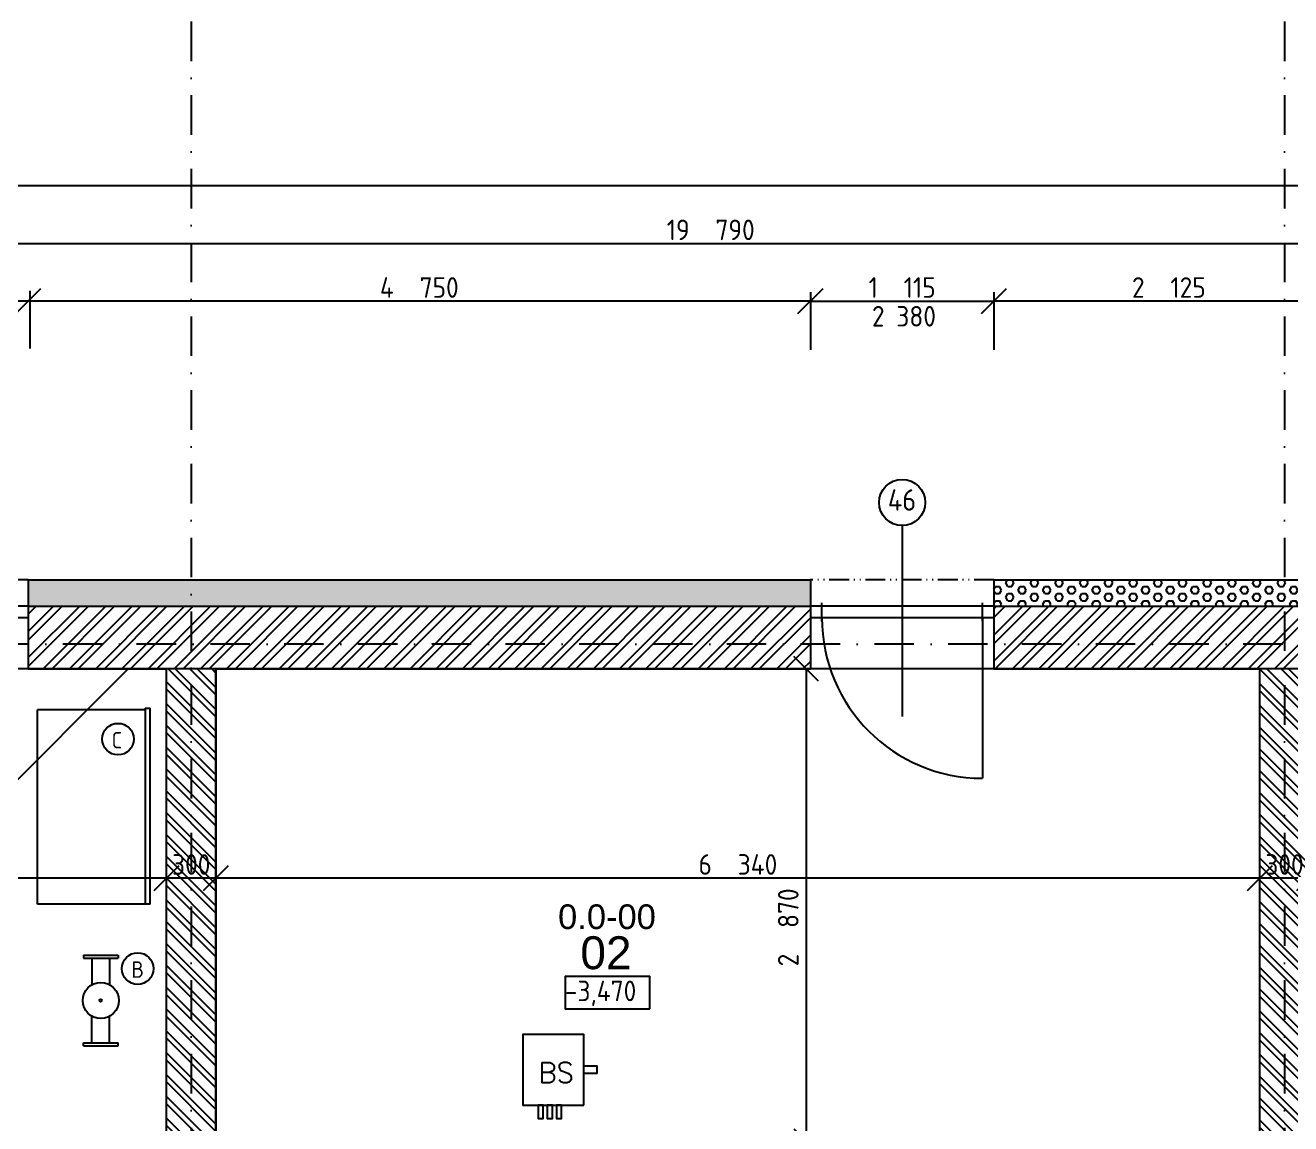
# Model space of a CAD drawing. Extents: x 4511820 to 5180432, y -1526536 to -944957.
# Drawn here: x 5013183 to 5020868, y -1421272 to -1414598 of the extents above; entities that cross this region are included whole.
import ezdxf

# ---------------------------------------------------------------- set-up
doc = ezdxf.new("R2010")
doc.units = 0
doc.header["$MEASUREMENT"] = 0
doc.linetypes.add('ACAD_ISO12W100', pattern=[22, 12, -3, 0.5, -3, 0.5, -3])
doc.linetypes.add('BODKOCIARKOVANA_3', pattern=[5.6, 3, -1.3, 0, -1.3])
doc.layers.get('0').update_dxf_attribs({"linetype": 'CONTINUOUS'})
doc.layers.get('Defpoints').update_dxf_attribs({"color": 61, "linetype": 'CONTINUOUS'})
for name, color, linetype in [('KÓTY', 4, 'CONTINUOUS'), ('MÚRY', 1, 'CONTINUOUS'), ('OKNÁ', 143, 'CONTINUOUS'), ('osi', 253, 'CONTINUOUS'), ('Plochy', 41, 'CONTINUOUS'), ('POPIS', 7, 'CONTINUOUS'), ('TENKÁ', 7, 'CONTINUOUS'), ('Z-Kúrenie', 101, 'CONTINUOUS'), ('ZZ-chladenie', 133, 'CONTINUOUS'), ('ŠRAFY', 82, 'CONTINUOUS')]:
    doc.layers.add(name, color=color, linetype=linetype)
doc.styles.add('ARIAL', font='arial.ttf')
doc.styles.add('Simplex', font='simplex.shx', dxfattribs={"width": 0.7})
doc.styles.add('STYLE1', font='isocp.shx')
doc.dimstyles.new('STANDARD-50', dxfattribs={"dimtxt": 125, "dimasz": 150, "dimexe": 10, "dimexo": 200, "dimgap": 20, "dimtad": 1, "dimdsep": 46, "dimlunit": 6, "dimtxsty": 'STYLE1', "dimblk1": 'OBLIQUE', "dimblk2": 'OBLIQUE', "dimsah": 1, "dimcen": 2.5, "dimse1": 1, "dimse2": 1, "dimadec": 0, "dimazin": 0, "dimtfac": 1, "dimtmove": 1, "dimatfit": 3, "dimldrblk": 'OBLIQUE', "dimfxl": 1, "dimtolj": 1, "dimtzin": 0, "dimarcsym": 0})
pattern_1 = [(45, (-10132.71, -87677), (-79.549513, 79.549513), []), (45, (-10079.68, -87677), (-79.549513, 79.549513), [])]
pattern_2 = [(135, (-10132.71, -87677), (-66.2912607, -66.2912607), []), (135, (-10132.71, -87632.81), (-66.2912607, -66.2912607), [])]
pattern_3 = [(0, (9e-09, -175781), (0, 43.3012702), [25, -50]), (120, (9e-09, -175781), (-37.5, -21.6506351), [25, -50]), (60, (25, -175781), (-37.5, 21.6506351), [25, -50])]

# ---------------------------------------------------------------- blocks, each defined once
blk = doc.blocks.new('_OBLIQUE')
at = {"color": 0, "linetype": 'ByBlock'}
blk.add_line((-0.5, -0.5), (0.5, 0.5), dxfattribs=at)
blk = doc.blocks.new('*D13603')
at = {"layer": 'Defpoints', "color": 0}
for p in [(5027241, -1415003), (4994251, -1415573.5), (4994251, -1415573.5)]:
    blk.add_point(p, dxfattribs=at)
at = {"layer": 'KÓTY', "color": 0, "lineweight": -2}
blk.add_line((5027241, -1415573.5), (4994251, -1415573.5), dxfattribs=at)
at = {"layer": 'KÓTY', "color": 0, "linetype": 'ByBlock', "lineweight": -2, "xscale": 150, "yscale": 150, "zscale": 150, "rotation": 180}
blk.add_blockref('_OBLIQUE', (4994251, -1415573.5), dxfattribs=at)
at = {"layer": 'KÓTY', "color": 0, "linetype": 'ByBlock', "lineweight": -2, "xscale": 150, "yscale": 150, "zscale": 150}
blk.add_blockref('_OBLIQUE', (5027241, -1415573.5), dxfattribs=at)
at = {"layer": 'KÓTY', "color": 0, "insert": (5010746, -1415491), "char_height": 125, "attachment_point": 5, "style": 'STYLE1'}
blk.add_mtext('\\A1;32ﾠ990', dxfattribs=at)
blk = doc.blocks.new('*D13604')
at = {"layer": 'Defpoints', "color": 0}
for p in [(5027241, -1415923.5), (5007451, -1418128), (5027241, -1418128)]:
    blk.add_point(p, dxfattribs=at)
at = {"layer": 'KÓTY', "color": 0, "lineweight": -2}
blk.add_line((5007451, -1415923.5), (5027241, -1415923.5), dxfattribs=at)
at = {"layer": 'KÓTY', "color": 0, "linetype": 'ByBlock', "lineweight": -2, "xscale": 150, "yscale": 150, "zscale": 150, "rotation": 180}
blk.add_blockref('_OBLIQUE', (5007451, -1415923.5), dxfattribs=at)
at = {"layer": 'KÓTY', "color": 0, "linetype": 'ByBlock', "lineweight": -2, "xscale": 150, "yscale": 150, "zscale": 150}
blk.add_blockref('_OBLIQUE', (5027241, -1415923.5), dxfattribs=at)
at = {"layer": 'KÓTY', "color": 0, "insert": (5017346, -1415841), "char_height": 125, "attachment_point": 5, "style": 'STYLE1'}
blk.add_mtext('\\A1;19ﾠ790', dxfattribs=at)
blk = doc.blocks.new('*D13615')
at = {"layer": 'Defpoints', "color": 0}
for p in [(5019066, -1416273.5), (5019066, -1418128), (5021191, -1418128)]:
    blk.add_point(p, dxfattribs=at)
at = {"layer": 'KÓTY', "color": 0, "lineweight": -2}
blk.add_line((5021191, -1416273.5), (5019066, -1416273.5), dxfattribs=at)
at = {"layer": 'KÓTY', "color": 0, "linetype": 'ByBlock', "lineweight": -2, "xscale": 150, "yscale": 150, "zscale": 150, "rotation": 180}
blk.add_blockref('_OBLIQUE', (5019066, -1416273.5), dxfattribs=at)
at = {"layer": 'KÓTY', "color": 0, "linetype": 'ByBlock', "lineweight": -2, "xscale": 150, "yscale": 150, "zscale": 150}
blk.add_blockref('_OBLIQUE', (5021191, -1416273.5), dxfattribs=at)
at = {"layer": 'KÓTY', "color": 0, "insert": (5020128.5, -1416191), "char_height": 125, "attachment_point": 5, "style": 'STYLE1'}
blk.add_mtext('\\A1;2ﾠ125', dxfattribs=at)
blk = doc.blocks.new('*D13617')
at = {"layer": 'Defpoints', "color": 0}
for p in [(5019066, -1416273.5), (5017951, -1417968), (5019066, -1417968)]:
    blk.add_point(p, dxfattribs=at)
at = {"layer": 'KÓTY', "color": 0, "lineweight": -2}
blk.add_line((5017951, -1416273.5), (5019066, -1416273.5), dxfattribs=at)
at = {"layer": 'KÓTY', "color": 0, "linetype": 'ByBlock', "lineweight": -2, "xscale": 150, "yscale": 150, "zscale": 150, "rotation": 180}
blk.add_blockref('_OBLIQUE', (5017951, -1416273.5), dxfattribs=at)
at = {"layer": 'KÓTY', "color": 0, "linetype": 'ByBlock', "lineweight": -2, "xscale": 150, "yscale": 150, "zscale": 150}
blk.add_blockref('_OBLIQUE', (5019066, -1416273.5), dxfattribs=at)
at = {"layer": 'KÓTY', "color": 0, "insert": (5018508.5, -1416191), "char_height": 125, "attachment_point": 5, "style": 'STYLE1'}
blk.add_mtext('\\A1;1ﾠ115', dxfattribs=at)
blk = doc.blocks.new('*D15731')
at = {"layer": 'Defpoints', "color": 0}
for p in [(5013201, -1416273.5), (5013201, -1418128), (5017951, -1418128)]:
    blk.add_point(p, dxfattribs=at)
at = {"layer": 'KÓTY', "color": 0, "lineweight": -2}
blk.add_line((5017951, -1416273.5), (5013201, -1416273.5), dxfattribs=at)
at = {"layer": 'KÓTY', "color": 0, "linetype": 'ByBlock', "lineweight": -2, "xscale": 150, "yscale": 150, "zscale": 150, "rotation": 180}
blk.add_blockref('_OBLIQUE', (5013201, -1416273.5), dxfattribs=at)
at = {"layer": 'KÓTY', "color": 0, "linetype": 'ByBlock', "lineweight": -2, "xscale": 150, "yscale": 150, "zscale": 150}
blk.add_blockref('_OBLIQUE', (5017951, -1416273.5), dxfattribs=at)
at = {"layer": 'KÓTY', "color": 0, "insert": (5015576, -1416191), "char_height": 125, "attachment_point": 5, "style": 'STYLE1'}
blk.add_mtext('\\A1;4ﾠ750', dxfattribs=at)
blk = doc.blocks.new('*D15732')
at = {"layer": 'Defpoints', "color": 0}
for p in [(5011201, -1416273.5), (5011201, -1418128), (5013201, -1418128)]:
    blk.add_point(p, dxfattribs=at)
at = {"layer": 'KÓTY', "color": 0, "lineweight": -2}
blk.add_line((5013201, -1416273.5), (5011201, -1416273.5), dxfattribs=at)
at = {"layer": 'KÓTY', "color": 0, "linetype": 'ByBlock', "lineweight": -2, "xscale": 150, "yscale": 150, "zscale": 150, "rotation": 180}
blk.add_blockref('_OBLIQUE', (5011201, -1416273.5), dxfattribs=at)
at = {"layer": 'KÓTY', "color": 0, "linetype": 'ByBlock', "lineweight": -2, "xscale": 150, "yscale": 150, "zscale": 150}
blk.add_blockref('_OBLIQUE', (5013201, -1416273.5), dxfattribs=at)
at = {"layer": 'KÓTY', "color": 0, "insert": (5012201, -1416191), "char_height": 125, "attachment_point": 5, "style": 'STYLE1'}
blk.add_mtext('\\A1;2ﾠ000', dxfattribs=at)
blk = doc.blocks.new('*D21786')
at = {"layer": 'Defpoints', "color": 0}
for p in [(5020981, -1418508), (5020681, -1419779.4), (5020681, -1419779.4)]:
    blk.add_point(p, dxfattribs=at)
at = {"layer": 'KÓTY', "color": 0, "lineweight": -2}
blk.add_line((5020981, -1419779.4), (5020681, -1419779.4), dxfattribs=at)
at = {"layer": 'KÓTY', "color": 0, "linetype": 'ByBlock', "lineweight": -2, "xscale": 150, "yscale": 150, "zscale": 150, "rotation": 180}
blk.add_blockref('_OBLIQUE', (5020681, -1419779.4), dxfattribs=at)
at = {"layer": 'KÓTY', "color": 0, "linetype": 'ByBlock', "lineweight": -2, "xscale": 150, "yscale": 150, "zscale": 150}
blk.add_blockref('_OBLIQUE', (5020981, -1419779.4), dxfattribs=at)
at = {"layer": 'KÓTY', "color": 0, "insert": (5020831, -1419696.9), "char_height": 125, "attachment_point": 5, "style": 'STYLE1'}
blk.add_mtext('\\A1;300', dxfattribs=at)
blk = doc.blocks.new('*D21787')
at = {"layer": 'Defpoints', "color": 0}
for p in [(5014341, -1419779.4), (5014341, -1419779.4), (5020681, -1419779.4)]:
    blk.add_point(p, dxfattribs=at)
at = {"layer": 'KÓTY', "color": 0, "lineweight": -2}
blk.add_line((5020681, -1419779.4), (5014341, -1419779.4), dxfattribs=at)
at = {"layer": 'KÓTY', "color": 0, "linetype": 'ByBlock', "lineweight": -2, "xscale": 150, "yscale": 150, "zscale": 150, "rotation": 180}
blk.add_blockref('_OBLIQUE', (5014341, -1419779.4), dxfattribs=at)
at = {"layer": 'KÓTY', "color": 0, "linetype": 'ByBlock', "lineweight": -2, "xscale": 150, "yscale": 150, "zscale": 150}
blk.add_blockref('_OBLIQUE', (5020681, -1419779.4), dxfattribs=at)
at = {"layer": 'KÓTY', "color": 0, "insert": (5017511, -1419696.8), "char_height": 125, "attachment_point": 5, "style": 'STYLE1'}
blk.add_mtext('\\A1;6ﾠ340', dxfattribs=at)
blk = doc.blocks.new('*D21788')
at = {"layer": 'Defpoints', "color": 0}
for p in [(5014041, -1419779.4), (5014041, -1419779.4), (5014341, -1419779.4)]:
    blk.add_point(p, dxfattribs=at)
at = {"layer": 'KÓTY', "color": 0, "lineweight": -2}
blk.add_line((5014341, -1419779.4), (5014041, -1419779.4), dxfattribs=at)
at = {"layer": 'KÓTY', "color": 0, "linetype": 'ByBlock', "lineweight": -2, "xscale": 150, "yscale": 150, "zscale": 150, "rotation": 180}
blk.add_blockref('_OBLIQUE', (5014041, -1419779.4), dxfattribs=at)
at = {"layer": 'KÓTY', "color": 0, "linetype": 'ByBlock', "lineweight": -2, "xscale": 150, "yscale": 150, "zscale": 150}
blk.add_blockref('_OBLIQUE', (5014341, -1419779.4), dxfattribs=at)
at = {"layer": 'KÓTY', "color": 0, "insert": (5014191, -1419696.9), "char_height": 125, "attachment_point": 5, "style": 'STYLE1'}
blk.add_mtext('\\A1;300', dxfattribs=at)
blk = doc.blocks.new('*D21789')
at = {"layer": 'Defpoints', "color": 0}
for p in [(5007701, -1419779.4), (5007701, -1419779.4), (5014041, -1419779.4)]:
    blk.add_point(p, dxfattribs=at)
at = {"layer": 'KÓTY', "color": 0, "lineweight": -2}
blk.add_line((5014041, -1419779.4), (5007701, -1419779.4), dxfattribs=at)
at = {"layer": 'KÓTY', "color": 0, "linetype": 'ByBlock', "lineweight": -2, "xscale": 150, "yscale": 150, "zscale": 150, "rotation": 180}
blk.add_blockref('_OBLIQUE', (5007701, -1419779.4), dxfattribs=at)
at = {"layer": 'KÓTY', "color": 0, "linetype": 'ByBlock', "lineweight": -2, "xscale": 150, "yscale": 150, "zscale": 150}
blk.add_blockref('_OBLIQUE', (5014041, -1419779.4), dxfattribs=at)
at = {"layer": 'KÓTY', "color": 0, "insert": (5010871, -1419696.8), "char_height": 125, "attachment_point": 5, "style": 'STYLE1'}
blk.add_mtext('\\A1;6ﾠ340', dxfattribs=at)
blk = doc.blocks.new('*D21824')
at = {"layer": 'Defpoints', "color": 0}
for p in [(5020681, -1418508), (5017926.5, -1421378), (5020681, -1421378)]:
    blk.add_point(p, dxfattribs=at)
at = {"layer": 'KÓTY', "color": 0, "lineweight": -2}
blk.add_line((5017926.5, -1418508), (5017926.5, -1421378), dxfattribs=at)
at = {"layer": 'KÓTY', "color": 0, "linetype": 'ByBlock', "lineweight": -2, "xscale": 150, "yscale": 150, "zscale": 150}
for p, rotation in [((5017926.5, -1418508), 90), ((5017926.5, -1421378), 270)]:
    blk.add_blockref('_OBLIQUE', p, dxfattribs=dict(at, rotation=rotation))
at = {"layer": 'KÓTY', "color": 0, "insert": (5017817, -1420079), "char_height": 125, "attachment_point": 5, "rotation": 90, "style": 'STYLE1'}
blk.add_mtext('\\A1;2ﾠ870', dxfattribs=at)

msp = doc.modelspace()

# ---------------------------------------------------------------- hatches: boundary and pattern name
at = {"layer": 'ŠRAFY'}
h = msp.add_hatch(dxfattribs=at)
h.set_pattern_fill('HEX', color=256, scale=200)
h.set_pattern_definition(pattern_3)
h.paths.add_polyline_path([(5017951, -1417968.048), (5013201, -1417968.048), (5013201, -1418128.048), (5017951, -1418128.048)])
h = msp.add_hatch(dxfattribs=at)
h.set_pattern_fill('HEX', color=256, scale=200)
h.set_pattern_definition(pattern_3)
h.paths.add_polyline_path([(5019066, -1417968.048), (5019066, -1418128.048), (5021191, -1418128.048), (5021191, -1417968.048)])
h = msp.add_hatch(dxfattribs=at)
h.set_pattern_fill('ANSI32', color=256, scale=300)
h.set_pattern_definition(pattern_1)
h.paths.add_polyline_path([(5017951, -1418508.048), (5017951, -1418198.048), (5017951, -1418128.048), (5013201, -1418128.048), (5013201, -1418198.048), (5013201, -1418508.048), (5014041, -1418508.048), (5014341, -1418508.048)])
h = msp.add_hatch(dxfattribs=at)
h.set_pattern_fill('ANSI32', color=256, scale=300)
h.set_pattern_definition(pattern_1)
h.paths.add_polyline_path([(5021191, -1418128.048), (5019066, -1418128.048), (5019066, -1418508.048), (5020681, -1418508.048), (5020981, -1418508.048), (5021191, -1418508.048)])
h = msp.add_hatch(dxfattribs=at)
h.set_pattern_fill('ANSI32', color=256, scale=250, angle=90)
h.set_pattern_definition(pattern_2)
h.paths.add_polyline_path([(5014341, -1424713.048), (5014341, -1426508.048), (5014041, -1426508.048), (5014041, -1425423.048), (5014041, -1425308.048), (5014041, -1424523.048), (5014041, -1424498.048), (5014041, -1424383.048), (5014041, -1421378.048), (5014041, -1418508.048), (5014341, -1418508.048), (5014341, -1421378.048), (5014341, -1421518.048), (5014341, -1422418.048), (5014341, -1422533.048), (5014341, -1422895.446), (5014341, -1423174.843), (5014341, -1423673.048), (5014341, -1423788.048), (5014341, -1424458.048), (5014341, -1424573.048), (5014341, -1424598.048)])
h = msp.add_hatch(dxfattribs=at)
h.set_pattern_fill('ANSI32', color=256, scale=250, angle=90)
h.set_pattern_definition(pattern_2)
h.paths.add_polyline_path([(5020981, -1423488.048), (5020981, -1421008.048), (5020981, -1420798.048), (5020981, -1418508.048), (5020681, -1418508.048), (5020681, -1421378.048), (5020681, -1421518.048), (5020681, -1425518.048), (5020681, -1425658.048), (5020681, -1426508.048), (5020981, -1426508.048), (5020981, -1423738.048)])

# ---------------------------------------------------------------- linework, layer by layer
at = {"layer": 'KÓTY', "ltscale": 0.25}
for p, q in [((5013209.776, -1416211.324), (5013209.776, -1416561.324)), ((5017951, -1416220.1), (5017951, -1416570.1)), ((5019066, -1416220.1), (5019066, -1416570.1))]:
    msp.add_line(p, q, dxfattribs=at)
at = {"layer": 'MÚRY'}
for p, q in [((5013201, -1417968.048), (5017951, -1417968.048)), ((5013201, -1417968.048), (5013201, -1418508.048)), ((5017951, -1417968.048), (5017951, -1418508.048)), ((5019066, -1417968.048), (5021191, -1417968.048)), ((5019066, -1417968.048), (5019066, -1418508.048)), ((5019066, -1417968.048), (5019066, -1418508.048)), ((5013201, -1418508.048), (5014041, -1418508.048)), ((5014041, -1421378.048), (5014041, -1418508.048)), ((5014341, -1418508.048), (5017951, -1418508.048)), ((5014341, -1421378.048), (5014341, -1418508.048)), ((5019066, -1418508.048), (5020681, -1418508.048)), ((5020681, -1421378.048), (5020681, -1418508.048))]:
    msp.add_line(p, q, dxfattribs=at)
at = {"layer": 'OKNÁ', "ltscale": 0.25}
for p, q in [((5018508.5, -1417637.195), (5018508.5, -1418797.506)), ((5013201, -1418128.048), (5011201, -1418128.048)), ((5019066, -1418128.048), (5017951, -1418128.048)), ((5018021, -1418218.048), (5018021, -1418108.048)), ((5018996, -1418218.048), (5018996, -1418108.048)), ((5013201, -1418198.048), (5011201, -1418198.048)), ((5019066, -1418198.048), (5017951, -1418198.048)), ((5018996, -1418198.048), (5018996, -1419173.048))]:
    msp.add_line(p, q, dxfattribs=at)
msp.add_circle((5018508.5, -1417497.195), 140, dxfattribs=at)
msp.add_arc((5018996, -1418198.048), 975, 180, 270, dxfattribs=at)
at = {"layer": 'osi', "linetype": 'BODKOCIARKOVANA_3', "ltscale": 80}
for p, q in [((5014191, -1396650.857), (5014191, -1434168.048)), ((5020831, -1396650.857), (5020831, -1434168.048)), ((5041881, -1418358.048), (4978211, -1418358.048))]:
    msp.add_line(p, q, dxfattribs=at)
at = {"layer": 'Plochy'}
for points in [[(5014041, -1418508.048), (5007701, -1418508.048), (5007701, -1424383.048), (5014041, -1424383.048)], [(5020681, -1418508.048), (5014341, -1418508.048), (5014341, -1421378.048), (5020681, -1421378.048)]]:
    msp.add_lwpolyline(points, close=True, dxfattribs=at)
at = {"layer": 'TENKÁ', "linetype": 'ACAD_ISO12W100', "ltscale": 10}
for p, q in [((5013201, -1417968.048), (5011201, -1417968.048)), ((5019066, -1417968.048), (5017951, -1417968.048)), ((5013201, -1418508.048), (5011201, -1418508.048)), ((5019066, -1418508.048), (5017951, -1418508.048))]:
    msp.add_line(p, q, dxfattribs=at)
at = {"layer": 'TENKÁ'}
for p, q in [((5013201, -1418128.048), (5017951, -1418128.048)), ((5019066, -1418128.048), (5021191, -1418128.048)), ((5014341, -1418508.048), (5014041, -1418508.048)), ((5020981, -1418508.048), (5020681, -1418508.048))]:
    msp.add_line(p, q, dxfattribs=at)
at = {"layer": 'TENKÁ', "color": 9, "ltscale": 0.25}
msp.add_line((5010921, -1421395.548), (5013808.5, -1418508.048), dxfattribs=at)
at = {"layer": 'TENKÁ', "ltscale": 0.25}
msp.add_lwpolyline([(5016975.816, -1420573.768), (5016975.816, -1420377.518), (5016461.184, -1420377.518), (5016461.184, -1420573.768)], close=True, dxfattribs=at)
at = {"layer": 'Z-Kúrenie', "linetype": 'Continuous'}
for p, q in [((5013911, -1418748.048), (5013941, -1418748.048)), ((5013911, -1418748.048), (5013911, -1419938.048)), ((5013941, -1419938.048), (5013941, -1418748.048)), ((5013256, -1419938.048), (5013256, -1418758.048)), ((5013911, -1418758.048), (5013256, -1418758.048)), ((5013941, -1419938.048), (5013256, -1419938.048))]:
    msp.add_line(p, q, dxfattribs=at)
at = {"layer": 'Z-Kúrenie'}
for p, q in [((5013536, -1420248.048), (5013746, -1420248.048)), ((5013536, -1420248.048), (5013536, -1420266.048)), ((5013536, -1420266.048), (5013746, -1420266.048)), ((5013587, -1420266.048), (5013587, -1420427.789)), ((5013695, -1420266.048), (5013695, -1420427.789)), ((5013746, -1420248.048), (5013746, -1420266.048)), ((5013587, -1420780.048), (5013587, -1420618.307)), ((5013695, -1420780.048), (5013695, -1420618.307)), ((5013536, -1420798.048), (5013536, -1420780.048)), ((5013536, -1420780.048), (5013746, -1420780.048)), ((5013536, -1420798.048), (5013746, -1420798.048)), ((5013746, -1420798.048), (5013746, -1420780.048))]:
    msp.add_line(p, q, dxfattribs=at)
at = {"layer": 'Z-Kúrenie', "linetype": 'Continuous'}
for centre in [(5013745.921, -1418935.349), (5013865.873, -1420329.286)]:
    msp.add_circle(centre, 96, dxfattribs=at)
at = {"layer": 'Z-Kúrenie'}
for radius in [109.5, 7.5]:
    msp.add_circle((5013641, -1420523.048), radius, dxfattribs=at)
at = {"layer": 'ZZ-chladenie', "linetype": 'ACAD_ISO12W100', "ltscale": 3}
msp.add_lwpolyline([(5016574.298, -1421159.25), (5016574.298, -1420729.25), (5016204.798, -1420729.25), (5016204.798, -1421159.25)], close=True, dxfattribs=at)
at = {"layer": 'ZZ-chladenie'}
for points in [[(5016574.298, -1421159.25), (5016574.298, -1420729.25), (5016204.798, -1420729.25), (5016204.798, -1421159.25)], [(5016574.298, -1420967.5), (5016574.298, -1420921), (5016653.298, -1420921), (5016653.298, -1420967.5)], [(5016297.483, -1421159.25), (5016297.483, -1421240.926), (5016328.168, -1421240.926), (5016328.168, -1421159.25)], [(5016353.438, -1421159.25), (5016353.438, -1421240.926), (5016384.123, -1421240.926), (5016384.123, -1421159.25)], [(5016409.393, -1421159.25), (5016409.393, -1421240.926), (5016440.078, -1421240.926), (5016440.078, -1421159.25)]]:
    msp.add_lwpolyline(points, close=True, dxfattribs=at)

# ---------------------------------------------------------------- texts
at = {"layer": 'KÓTY', "insert": (5018519.5, -1416365.961), "char_height": 125, "attachment_point": 5, "style": 'STYLE1'}
msp.add_mtext('\\A1;2 380', dxfattribs=at)
at = {"layer": 'POPIS', "lineweight": 40, "ltscale": 0.25, "style": 'ARIAL'}
for s, height, p in [('0.0-00', 150, (5016418.769, -1420089.318)), ('02', 200, (5016554.269, -1420333.222))]:
    msp.add_text(s, height=height, dxfattribs=at).set_placement(p)
at = {"layer": 'TENKÁ', "style": 'STYLE1'}
msp.add_text('46', height=130, dxfattribs=at).set_placement((5018421.5, -1417547.195))
at = {"layer": 'TENKÁ', "ltscale": 0.25, "style": 'STYLE1'}
msp.add_text('-3,470', height=125, dxfattribs=at).set_placement((5016460.073, -1420527.719))
at = {"layer": 'Z-Kúrenie', "linetype": 'Continuous', "style": 'STYLE1'}
for s, p in [('C', (5013707.293, -1418991.548)), ('B', (5013827.245, -1420385.485))]:
    msp.add_text(s, height=100, dxfattribs=at).set_placement(p)
at = {"layer": 'ZZ-chladenie', "style": 'Simplex'}
msp.add_text('BS', height=122.5, dxfattribs=at).set_placement((5016299.823, -1421023.584))

# ---------------------------------------------------------------- dimensions: what is measured, and where the dimension line sits
at = {"layer": 'KÓTY'}
for base, p1, p2, picture, middle in [((4994251, -1415573.503), (5027241, -1415003.048), (4994251, -1415573.503), '*D13603', (5010746, -1415490.961)), ((5027241, -1415923.503), (5007451, -1418128.048), (5027241, -1418128.048), '*D13604', (5017346, -1415840.961)), ((5019066, -1416273.503), (5017951, -1417968.048), (5019066, -1417968.048), '*D13617', (5018508.5, -1416190.961)), ((5019066, -1416273.503), (5021191, -1418128.048), (5019066, -1418128.048), '*D13615', (5020128.5, -1416190.961))]:
    dim = msp.add_linear_dim(base=base, p1=p1, p2=p2, dimstyle='STANDARD-50', dxfattribs=at)
    dim.commit()
    dim.dimension.update_dxf_attribs({"geometry": picture, "text_midpoint": middle})
for base, p1, p2, picture, middle in [((5011201, -1416273.503), (5013201, -1418128.048), (5011201, -1418128.048), '*D15732', (5012201, -1416190.961)), ((5013201, -1416273.503), (5017951, -1418128.048), (5013201, -1418128.048), '*D15731', (5015576, -1416190.961)), ((5020681, -1419779.357), (5020981, -1418508.048), (5020681, -1419779.357), '*D21786', (5020831, -1419696.857)), ((5007701, -1419779.357), (5014041, -1419779.357), (5007701, -1419779.357), '*D21789', (5010871, -1419696.814)), ((5014041, -1419779.357), (5014341, -1419779.357), (5014041, -1419779.357), '*D21788', (5014191, -1419696.857)), ((5014341, -1419779.357), (5020681, -1419779.357), (5014341, -1419779.357), '*D21787', (5017511, -1419696.814))]:
    dim = msp.add_linear_dim(base=base, p1=p1, p2=p2, dimstyle='STANDARD-50', override={"dimtxsty": 'STYLE1', "dimldrblk": 'OBLIQUE'}, dxfattribs=at)
    dim.commit()
    dim.dimension.update_dxf_attribs({"geometry": picture, "text_midpoint": middle})
dim = msp.add_linear_dim(base=(5017926.5, -1421378.048), p1=(5020681, -1418508.048), p2=(5020681, -1421378.048), angle=90, dimstyle='STANDARD-50', override={"dimtxsty": 'STYLE1', "dimldrblk": 'OBLIQUE'}, dxfattribs=at)
dim.commit()
dim.dimension.update_dxf_attribs({"geometry": '*D21824', "text_midpoint": (5017899.5, -1420079), "dimtype": 160})

doc.saveas('drawing.dxf')
